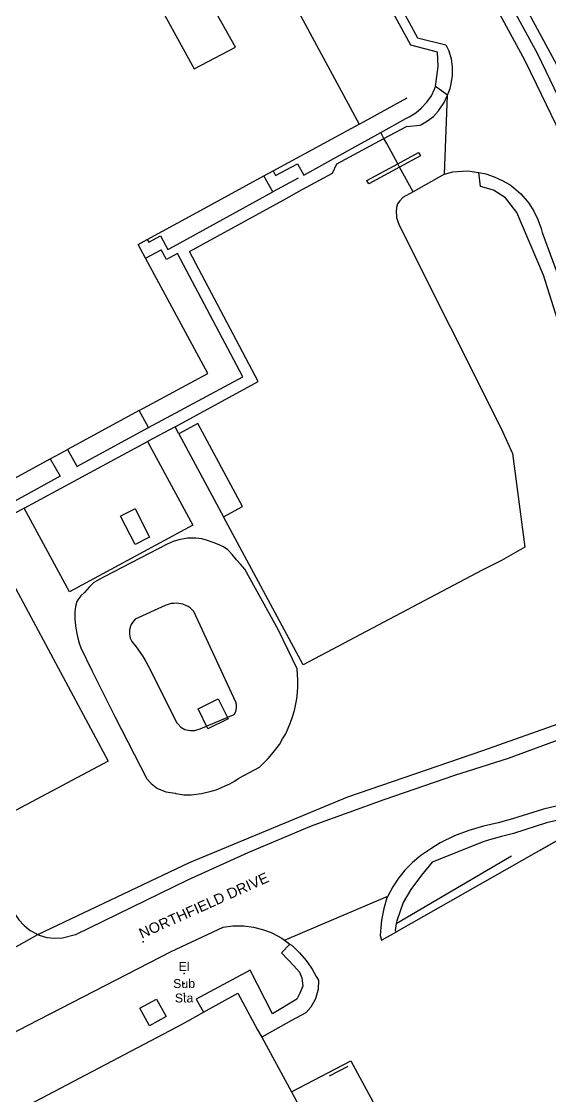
# Model space of a CAD drawing. Header units: millimetres. Extents: x 111502 to 977541, y 8702 to 1044108.
# Drawn here: x 488854.7 to 488921.8, y 240001.9 to 240138.5 of the extents above; entities that cross this region are included whole.
import ezdxf
from ezdxf.enums import TextEntityAlignment as Align

# ---------------------------------------------------------------- set-up
doc = ezdxf.new("R2010")
doc.units = ezdxf.units.MM
doc.header["$LTSCALE"] = 0.25
doc.linetypes.add('DASHED2', pattern=[9.525, 6.35, -3.175])
doc.layers.add('E HVSS As Laid HV', color=10, linetype='Continuous')
doc.layers.add('X HVSS Site Background', color=8, linetype='Continuous')
doc.styles.add('DE172433-F6F7-4C85-BB91-2B', font='arial.ttf', dxfattribs={"height": 0.2})

# ---------------------------------------------------------------- blocks, each defined once
blk = doc.blocks.new('OS MAP 060722')
at = {"layer": 'X HVSS Site Background'}
for points in [[(29.55, 1154.6), (109.56, 1008.05), (114.79, 997.22), (116.09, 993.62), (120.41, 983.1), (120.96, 981.47), (121.77, 980.42), (122.69, 979.47), (123.73, 978.63), (124.85, 977.93), (126.05, 977.36), (126.74, 977.12), (128.02, 976.79), (129.34, 976.62), (130.67, 976.6)], [(130.67, 976.6), (130.79, 977.03), (128.45, 977.18), (126.05, 977.81), (124.4, 978.54), (120.22, 989.32), (117.79, 996.02), (94.51, 1039.02), (70.81, 1082.54), (23.92, 1168.56), (24.92, 1169.16), (22.21, 1173.91), (25.44, 1175.63), (23.48, 1186.85)], [(16.04, 1182.54), (15.53, 1180.24), (15.54, 1178.02), (15.78, 1176.52), (16.2, 1175.06), (16.81, 1173.67), (21.37, 1165.19), (27.97, 1153.74), (46.02, 1120.49), (71.42, 1074.44), (107.92, 1007.29), (109.42, 1004.24), (113.17, 996.44), (116.57, 988.49), (118.88, 981.65)], [(96.9, 1008.25), (93.48, 1009.15), (66.48, 1058.65), (66.85, 1060.75)], [(66.85, 1060.75), (94.36, 1010.05), (97.94, 1009.2), (98.37, 1008.34)], [(25.98, 1060.6), (46.29, 1023.4), (54.64, 1028.01), (60.88, 1016.69), (60.36, 1016.44), (66, 1006.13), (71.25, 1008.87), (65.95, 1018.32), (74.2, 1022.68), (79.54, 1012.82)], [(79.54, 1012.82), (86.96, 999.11)], [(96.62, 1003.89), (96.97, 1006.45), (96.9, 1008.25)], [(98.16, 1002.79), (98.47, 1003.64), (98.62, 1004.24), (98.77, 1005.29), (98.77, 1006.39), (98.67, 1007.39), (98.37, 1008.34)], [(89.67, 998.05), (92.87, 999.84), (93.27, 1000.04), (94.12, 1000.54), (94.82, 1001.14), (95.52, 1001.89), (96.12, 1002.69), (96.52, 1003.54), (96.62, 1003.89)], [(98.16, 1002.79), (96.62, 1003.89)], [(86.96, 999.11), (87.57, 999.44), (93.02, 1002.44)], [(90.09, 997.28), (92.93, 998.81), (94.67, 998.99), (94.77, 999.04), (95.62, 999.54), (96.37, 1000.09), (97.02, 1000.79), (97.17, 1001.04), (97.72, 1001.84), (98.12, 1002.69), (98.16, 1002.79)], [(97.77, 992.74), (98.16, 1002.79)], [(76.01, 993.16), (81.02, 995.89), (86.96, 999.11)], [(76.01, 993.16), (76.33, 992.57), (79.12, 994.09), (79.9, 992.65), (85.62, 995.79), (89.67, 998.05)], [(90.09, 997.28), (89.67, 998.05)], [(63.57, 960.69), (74.12, 966.44), (65.42, 982.94), (77.37, 989.49), (79.72, 990.79), (83.54, 992.88), (84.11, 994.07), (90.09, 997.28)], [(91.83, 994.08), (90.43, 996.66), (90.09, 997.28)], [(91.83, 994.08), (94.47, 995.52), (94.71, 995.09), (92.07, 993.65)], [(92.07, 993.65), (88.16, 991.53), (87.92, 991.95), (91.83, 994.08)], [(92.07, 993.65), (91.83, 994.08)], [(46.16, 896.2), (65.42, 905.34), (85.52, 913.69), (102.62, 919.59), (114.22, 923.69), (119.17, 926.84), (121.27, 930.34), (121.77, 933.99), (120.52, 943.29), (116.47, 960.49), (110.32, 979.94), (106.97, 987.89), (105.52, 989.74), (103.97, 990.74), (102.32, 991.19), (102.12, 992.99)], [(60.05, 984.48), (65.87, 987.64), (74.86, 992.54)], [(74.86, 992.54), (76.01, 993.16)], [(75.98, 990.5), (74.86, 992.54)], [(93.78, 990.52), (92.07, 993.65)], [(97.77, 992.74), (93.78, 990.52)], [(97.77, 992.74), (98.82, 993.04), (100.02, 993.14), (100.72, 993.19), (102.12, 992.99)], [(102.12, 992.99), (103.02, 992.79), (104.07, 992.44), (105.07, 991.94), (106.12, 991.39), (106.57, 991.04), (107.47, 990.24), (108.27, 989.34), (108.47, 989.09), (109.12, 988.04), (109.62, 986.99), (110.02, 985.84), (110.17, 985.34), (115.42, 971.14)], [(79.19, 992.27), (75.98, 990.5)], [(61.73, 984.93), (62.67, 983.21), (63.37, 983.59), (75.98, 990.5)], [(93.78, 990.52), (92.47, 989.79), (92.12, 989.39), (91.82, 988.99), (91.67, 988.54), (91.62, 987.99), (91.67, 987.44), (91.67, 987.24), (91.87, 986.64), (92.07, 986.19), (104.97, 960.44), (106.42, 957.29), (107.97, 945.39), (105.02, 943.69), (102.57, 942.49), (86.37, 933.94), (84.22, 932.79), (79.82, 930.44)], [(59.83, 982.08), (58.87, 983.84), (60.05, 984.48)], [(60.05, 984.48), (60.24, 984.12), (61.73, 984.93)], [(59.83, 982.08), (61.82, 983.15)], [(60.19, 960.57), (72.17, 967.04), (63.86, 982.69), (62.48, 981.94), (61.82, 983.15)], [(59.02, 962.73), (67.72, 967.44), (59.83, 982.08)], [(59.02, 962.73), (49.94, 957.81)], [(60.19, 960.57), (60.19, 960.57), (59.02, 962.73)], [(69.72, 949.25), (72.12, 950.54), (66.46, 961.08), (64.06, 959.79)], [(49.94, 957.81), (51.1, 955.66), (51.1, 955.65), (60.19, 960.57)], [(63.57, 960.69), (60.09, 958.81)], [(64.06, 959.79), (63.57, 960.69)], [(64.06, 959.79), (69.72, 949.25)], [(60.09, 958.81), (65.83, 948.18), (50.16, 939.7), (44.41, 950.33)], [(44.41, 950.33), (60.09, 958.81)], [(47.72, 956.59), (48.97, 957.29), (49.94, 957.81)], [(36.92, 950.74), (47.72, 956.59)], [(47.72, 956.59), (48.97, 954.39), (38.22, 948.49), (36.92, 950.74)], [(44.41, 950.33), (39.3, 947.57), (39.82, 946.67)], [(58.49, 950.26), (56.66, 949.32)], [(58.49, 950.26), (60.33, 946.66)], [(60.33, 946.66), (58.49, 945.72), (56.66, 949.32)], [(79.82, 930.44), (69.72, 949.25)], [(39.82, 946.67), (55.07, 918.23), (37.5, 908.85), (35.1, 913.32), (34.94, 913.47), (34.73, 913.53), (34.47, 913.47), (34.32, 913.31), (34.25, 913.05), (37.27, 907.65), (37.33, 907.56)], [(79.07, 929.94), (76.72, 934.84), (72.42, 942.59), (71.87, 943.24), (71.37, 943.79), (70.82, 944.44), (70.27, 945.04), (69.72, 945.44), (69.17, 945.69), (68.42, 945.99), (67.67, 946.24), (66.97, 946.44), (66.22, 946.54), (65.17, 946.54), (64.07, 946.34), (63.32, 946.09), (62.57, 945.79), (54.57, 941.64), (53.92, 941.29), (53.27, 940.89), (52.67, 940.29), (52.07, 939.64), (51.62, 939.19), (51.22, 938.69), (51.12, 938.49), (50.92, 937.84), (50.87, 937.19), (50.87, 936.29), (50.92, 935.39), (51.07, 934.64), (51.22, 933.84), (51.42, 933.19), (51.62, 932.59), (53.02, 929.74), (55.97, 923.79), (59.97, 915.99), (60.52, 915.39), (61.17, 914.89), (61.27, 914.79), (62.42, 914.34), (63.57, 914.14), (63.67, 914.09), (64.67, 913.94), (65.62, 913.94), (66.92, 914.09), (68.17, 914.39), (68.77, 914.59), (69.37, 914.84), (69.92, 915.09), (70.52, 915.34), (71.12, 915.69), (71.67, 916.04), (74.27, 917.44), (75.37, 918.54), (75.87, 919.09), (76.37, 919.74), (76.82, 920.34), (77.22, 921.04), (77.62, 921.69), (77.92, 922.39), (78.22, 923.14), (78.47, 923.84), (78.72, 924.64), (79.02, 926.14), (79.12, 926.94), (79.17, 927.69), (79.17, 928.49), (79.07, 929.94)], [(58.32, 936.04), (58.17, 935.84), (58.02, 935.59), (57.92, 935.34), (57.77, 934.89), (57.77, 934.34), (57.87, 933.84), (58.07, 933.39), (58.62, 932.74), (59.42, 931.59), (59.87, 930.89), (60.52, 929.59), (63.77, 923.14), (63.92, 922.94), (64.32, 922.54), (64.82, 922.24), (65.22, 922.14), (65.52, 922.09), (66.07, 922.09), (66.32, 922.19), (66.77, 922.34), (71.07, 924.14), (71.27, 924.54), (71.37, 924.94), (71.37, 925.39), (71.27, 925.69), (65.97, 937.24), (65.72, 937.49), (65.47, 937.69), (65.22, 937.84), (64.92, 937.99), (64.57, 938.14), (64.07, 938.24), (63.72, 938.29), (63.42, 938.24), (63.07, 938.24), (62.32, 937.99), (58.52, 936.24), (58.32, 936.04)], [(121.77, 927.09), (120.92, 925.99), (120.17, 925.09), (119.77, 924.84), (116.97, 922.94), (113.37, 921.39), (112.62, 921.04), (105.87, 918.54), (99.02, 916.39), (90.07, 913.29), (81.17, 910.09), (80.62, 909.89), (72.82, 906.59), (65.17, 903.09), (50.92, 896.15), (49.27, 895.72), (48.29, 895.69), (47.32, 895.8), (46.38, 896.08), (46.16, 896.2)], [(66.51, 924.88), (69.06, 926.13), (70.3, 923.6), (67.75, 922.34), (66.51, 924.88)], [(125.47, 912.44), (123.57, 912.89), (121.67, 913.19), (119.32, 913.39), (116.97, 913.29), (114.62, 913.09), (114.27, 913.04), (110.32, 912.14), (106.42, 910.89), (104.57, 910.39), (102.72, 909.94), (100.87, 909.39), (99.02, 908.74), (97.22, 907.84), (96.02, 907.09), (94.77, 906.24), (93.72, 905.34), (92.72, 904.39), (92.32, 903.84), (91.92, 903.34), (91.22, 902.24), (90.57, 901.09)], [(114.42, 911.24), (110.72, 910.39), (106.52, 909.04), (105.02, 908.64), (103.47, 908.24), (102.67, 907.99), (96.19, 905.39), (94.85, 903.73), (93.51, 901.9), (92.54, 900.25), (91.71, 897.94), (91.65, 897.62)], [(38.34, 908.15), (43.21, 898.88), (43.74, 898.06), (44.4, 897.33), (45.17, 896.72), (46.16, 896.2)], [(130.66, 887.24), (121.16, 904.52), (112.84, 908.56), (91.67, 896.53)], [(139.78, 870.68), (139.32, 871.51), (121.16, 904.52), (112.84, 908.56), (109.95, 906.92)], [(91.65, 897.62), (106.27, 906.2)], [(77.46, 895.49), (90.57, 901.09)], [(90.57, 901.09), (90.47, 900.84), (90.07, 899.49), (89.77, 898.04), (89.67, 897.1), (89.6, 896.09), (89.77, 895.5)], [(-19.18, 850.39), (23.77, 873.69), (44.92, 884.69), (63.07, 894.04), (69.67, 897.14), (70.92, 897.29), (72.32, 897.29), (73.52, 897.14), (74.67, 896.84), (75.77, 896.44), (75.92, 896.39), (77.12, 895.74), (77.46, 895.49)], [(91.65, 897.62), (91.49, 896.73), (91.67, 896.53)], [(38.89, 892.13), (46.16, 896.2)], [(89.77, 895.5), (91.67, 896.53)], [(78.12, 894.99), (77.09, 893.86), (78.65, 892.24), (79.36, 891.44), (79.68, 890.68), (79.77, 889.63), (79.4, 888.77), (79.01, 887.98), (75.94, 886.14), (73.1, 891.68), (66.26, 888), (67.18, 886.33)], [(77.46, 895.49), (78.12, 894.99)], [(78.12, 894.99), (78.42, 894.79), (79.37, 893.89), (80.22, 892.89), (80.82, 892.04), (80.97, 891.79)], [(80.97, 891.79), (81.48, 890.89), (81.76, 890.41), (81.72, 889.27), (81.41, 888.03), (80.82, 886.99), (80.19, 886.26), (78.37, 885.27), (74.57, 883.16)], [(67.18, 886.33), (71.52, 888.74), (74.05, 884.1)], [(60.33, 884.6), (59.1, 886.83), (61.23, 888), (62.45, 885.77), (60.33, 884.6)], [(37.54, 870.56), (43.32, 873.69), (63.77, 884.44), (65.22, 885.24), (67.18, 886.33)], [(74.05, 884.1), (74.57, 883.16)], [(74.57, 883.16), (78.35, 876.22)], [(78.35, 876.22), (85.88, 880.16), (103.73, 847.09), (105.08, 846.29)], [(83.18, 878.25), (85.54, 879.5)], [(78.35, 876.22), (79.72, 873.69), (80.3, 872.63), (81.52, 870.39), (87.45, 859.52), (88.46, 857.68), (92.92, 849.51), (94.78, 850.52), (96.1, 848.1), (94.23, 847.09), (96.01, 843.82), (97.56, 840.97)]]:
    blk.add_lwpolyline(points, dxfattribs=at)
for p in [(59.52, 895.29), (64.72, 891.25), (64.72, 889.97), (64.72, 888.7)]:
    blk.add_point(p, dxfattribs=at)
at = {"layer": 'X HVSS Site Background', "style": 'DE172433-F6F7-4C85-BB91-2B'}
blk.add_text('NORTHFIELD DRIVE', height=1.3125, rotation=24.2, dxfattribs=at).set_placement((59.52, 895.29), align=Align.BOTTOM_LEFT)
blk.add_text('El', height=1.125, dxfattribs=at).set_placement((64.72, 891.25), align=Align.BOTTOM_CENTER)
blk.add_text('Sub', height=1.125, dxfattribs=at).set_placement((64.72, 889.97), align=Align.MIDDLE_CENTER)
blk.add_text('Sta', height=1.125, dxfattribs=at).set_placement((64.72, 888.7), align=Align.TOP_CENTER)

msp = doc.modelspace()

# ---------------------------------------------------------------- linework, layer by layer
at = {"lineweight": 0}
msp.add_circle((488727.82, 239008.33), 11388.42, dxfattribs=at)
at = {"layer": 'X HVSS Site Background', "lineweight": 0}
for p in [(488870.1, 240021.6), (488875.3, 240017.56), (488875.3, 240016.28), (488875.3, 240015.01)]:
    msp.add_point(p, dxfattribs=at)

# ---------------------------------------------------------------- block references
at = {"layer": 'E HVSS As Laid HV', "linetype": 'DASHED2', "lineweight": 0}
msp.add_blockref('OS MAP 060722', (488810.58, 239126.31), dxfattribs=at)

# ---------------------------------------------------------------- texts
at = {"layer": 'X HVSS Site Background', "lineweight": 0, "style": 'DE172433-F6F7-4C85-BB91-2B'}
msp.add_text('NORTHFIELD DRIVE', height=1.3125, rotation=24.2, dxfattribs=at).set_placement((488870.1, 240021.6), align=Align.BOTTOM_LEFT)
msp.add_text('El', height=1.125, dxfattribs=at).set_placement((488875.3, 240017.56), align=Align.BOTTOM_CENTER)
msp.add_text('Sub', height=1.125, dxfattribs=at).set_placement((488875.3, 240016.28), align=Align.MIDDLE_CENTER)
msp.add_text('Sta', height=1.125, dxfattribs=at).set_placement((488875.3, 240015.01), align=Align.TOP_CENTER)

doc.saveas('drawing.dxf')
